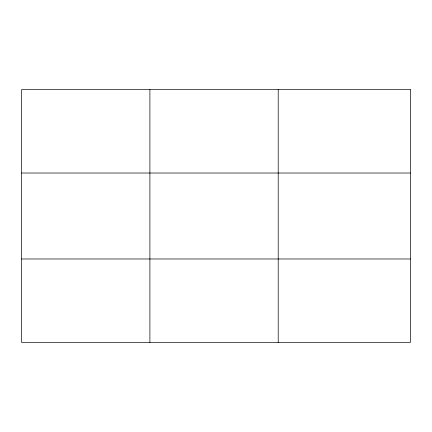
<?xml version="1.0" encoding="UTF-8"?>
<svg xmlns="http://www.w3.org/2000/svg" width="432" height="432" viewBox="0 0 432 432"><rect width="100%" height="100%" fill="white"/><g stroke="black" fill="none" stroke-linecap="round" stroke-linejoin="round"><path stroke-width="0.65" d="M149.904 89.57L149.904 342.43M278.208 89.57L278.208 342.43M21.6 173.016L410.4 173.016M21.6 258.984L410.4 258.984M410.4 89.57L410.4 342.43L21.6 342.43L21.6 89.57L410.4 89.57"/></g></svg>
